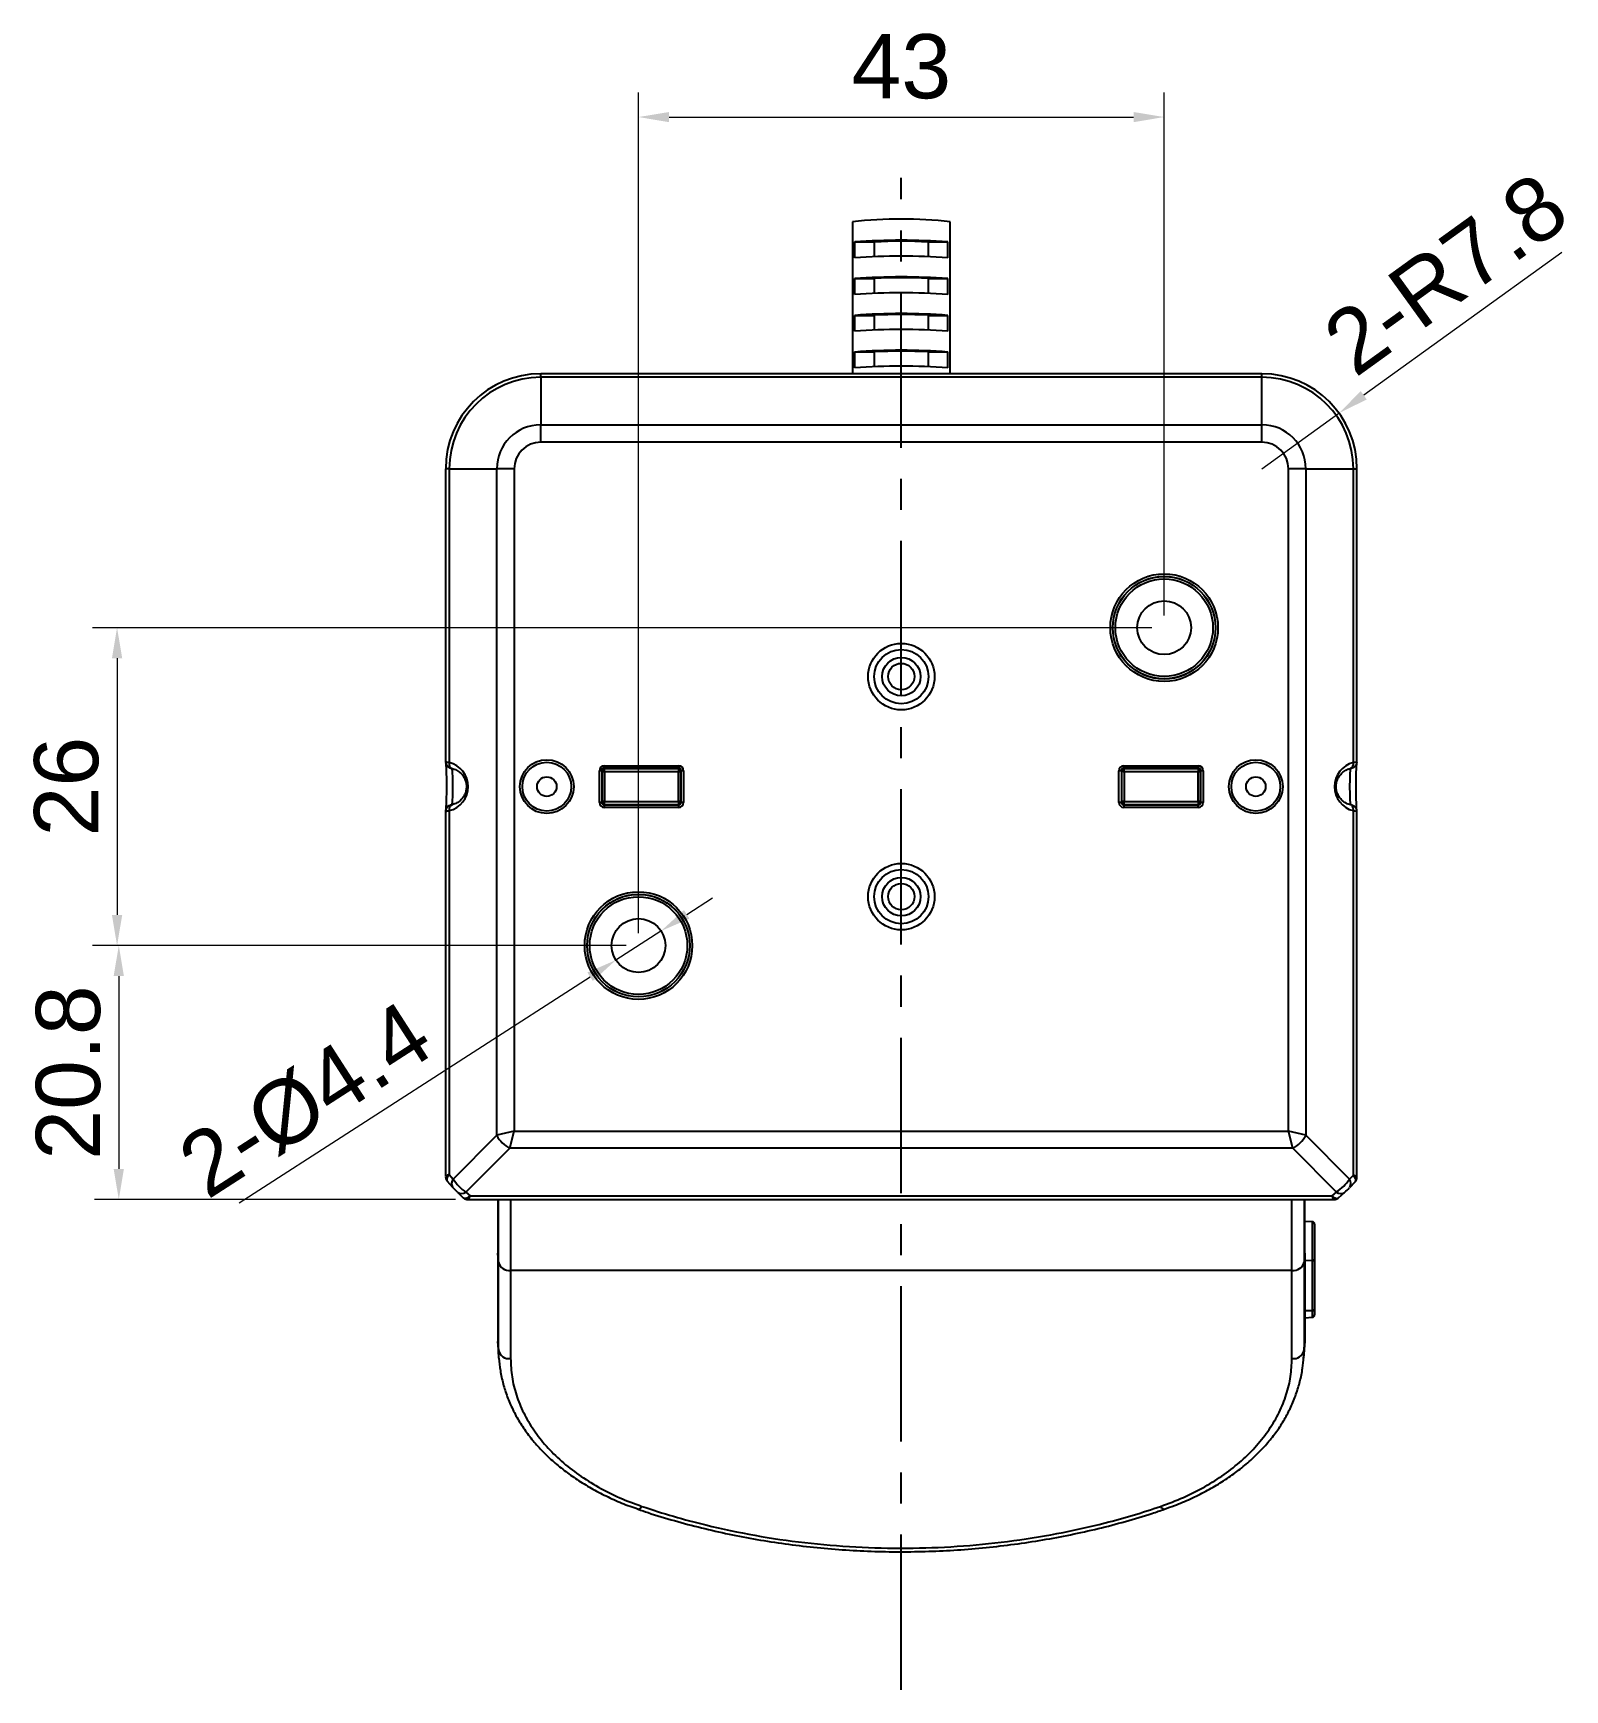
# Model space of a CAD drawing. Header units: millimetres. Extents: x -297 to 297, y -210 to 210.
# Drawn here: x -69.7 to 55.6, y -95.2 to 40.3 of the extents above; entities that cross this region are included whole.
import ezdxf

# ---------------------------------------------------------------- set-up
doc = ezdxf.new("R2010")
doc.units = ezdxf.units.MM
doc.linetypes.add('CENTERX2', pattern=[20.32, 12.7, -2.54, 2.54, -2.54])
doc.layers.get('0').update_dxf_attribs({"lineweight": 20})
doc.layers.add('AM_5', color=3, linetype='Continuous', lineweight=25)
doc.styles.add('标准', font='')
doc.styles.get('标准').set_extended_font_data('arial')

msp = doc.modelspace()

# ---------------------------------------------------------------- hatches: boundary and pattern name
at = {"layer": 'AM_5'}
for points in [[(-17.64, 33.83), (-17.64, 33), (-20.14, 33.42)], [(20.36, 33.83), (20.36, 33), (22.86, 33.42)], [(38.94, 11), (39.43, 10.32), (37.16, 9.2)], [(-63.21, -10.85), (-62.37, -10.85), (-62.79, -8.35)], [(-63.21, -31.85), (-62.37, -31.85), (-62.79, -34.35)], [(-16.42, -31.45), (-15.97, -32.15), (-18.3, -33.16)], [(-63.07, -36.85), (-62.23, -36.85), (-62.65, -34.35)], [(-24.32, -36.55), (-23.87, -37.25), (-21.99, -35.54)], [(-63.07, -52.62), (-62.23, -52.62), (-62.65, -55.12)]]:
    msp.add_hatch(color=7, dxfattribs=at).paths.add_polyline_path(points, flags=0)

# ---------------------------------------------------------------- linework, layer by layer
at = {"color": 7, "linetype": 'CENTERX2', "lineweight": 25}
msp.add_line((1.36, -95.23), (1.36, 28.46), dxfattribs=at)
at = {"color": 7, "linetype": 'Continuous', "lineweight": 25}
for p, q in [((-2.64, 24.84), (-2.64, 12.42)), ((5.36, 12.42), (5.36, 24.84)), ((-2.46, 23.2), (-2.46, 21.9)), ((-2.46, 23.2), (-0.84, 23.2)), ((-0.84, 21.99), (-0.84, 23.2)), ((3.55, 23.2), (5.17, 23.2)), ((3.55, 23.2), (3.55, 21.99)), ((5.17, 21.9), (5.17, 23.2)), ((-2.46, 20.2), (-2.46, 18.9)), ((-2.46, 20.2), (-0.84, 20.2)), ((-0.84, 19), (-0.84, 20.2)), ((3.55, 20.2), (5.17, 20.2)), ((3.55, 20.2), (3.55, 19)), ((5.17, 18.9), (5.17, 20.2)), ((-2.46, 17.2), (-2.46, 15.9)), ((-2.46, 17.2), (-0.84, 17.2)), ((-0.84, 16), (-0.84, 17.2)), ((3.55, 17.2), (5.17, 17.2)), ((3.55, 17.2), (3.55, 16)), ((5.17, 15.9), (5.17, 17.2)), ((-2.46, 14.21), (-2.46, 12.91)), ((-2.46, 14.21), (-0.84, 14.21)), ((-0.84, 13), (-0.84, 14.21)), ((3.55, 14.21), (5.17, 14.21)), ((3.55, 14.21), (3.55, 13)), ((5.17, 12.91), (5.17, 14.21)), ((30.86, 12.42), (-28.14, 12.42)), ((-28.14, 12.13), (-28.14, 12.42)), ((30.86, 12.13), (30.86, 12.42)), ((-28.14, 12.13), (-28.14, 8.24)), ((30.86, 12.13), (-28.14, 12.13)), ((30.86, 8.24), (30.86, 12.13)), ((-28.14, 6.82), (-28.14, 8.24)), ((-28.14, 8.24), (30.86, 8.24)), ((30.86, 6.82), (30.86, 8.24)), ((30.86, 6.82), (-28.14, 6.82)), ((-35.92, 4.65), (-35.92, -19.33)), ((-35.62, 4.65), (-35.92, 4.65)), ((-35.62, 4.65), (-35.62, -19.38)), ((-35.62, 4.65), (-31.73, 4.65)), ((-31.73, -49.87), (-31.73, 4.65)), ((-30.32, 4.65), (-31.73, 4.65)), ((-30.32, 4.65), (-30.32, -49.52)), ((33.03, -49.52), (33.03, 4.65)), ((34.44, 4.65), (33.03, 4.65)), ((34.44, 4.65), (34.44, -49.87)), ((34.44, 4.65), (38.34, 4.65)), ((38.34, -19.38), (38.34, 4.65)), ((38.34, 4.65), (38.63, 4.65)), ((38.63, -19.33), (38.63, 4.65)), ((-35.62, -19.38), (-35.63, -19.48)), ((-35.63, -19.48), (-35.62, -19.59)), ((-35.62, -19.59), (-35.59, -19.68)), ((-35.59, -19.68), (-35.54, -19.75)), ((-35.54, -19.75), (-35.49, -19.81)), ((-35.49, -19.81), (-35.42, -19.85)), ((-35.42, -19.85), (-35.39, -19.86)), ((-35.39, -19.86), (-35.38, -19.87)), ((-23.34, -22.65), (-23.34, -20.05)), ((-23.14, -20.05), (-23.34, -20.05)), ((-23.14, -20.05), (-23.14, -22.65)), ((-23.12, -20.07), (-23.14, -20.05)), ((-23.12, -20.08), (-23.12, -20.07)), ((-23.11, -20.09), (-23.12, -20.08)), ((-23.09, -20.1), (-23.11, -20.09)), ((-23.06, -20.11), (-23.09, -20.1)), ((-23.03, -20.12), (-23.06, -20.11)), ((-23, -20.13), (-23.03, -20.12)), ((-22.96, -20.13), (-23, -20.13)), ((-22.92, -20.13), (-22.96, -20.13)), ((-22.94, -19.65), (-16.85, -19.65)), ((-22.94, -19.85), (-22.94, -19.65)), ((-16.85, -19.85), (-22.94, -19.85)), ((-22.94, -19.85), (-22.92, -19.87)), ((-22.92, -19.87), (-16.87, -19.87)), ((-22.92, -20.13), (-22.92, -19.87)), ((-16.87, -20.13), (-22.92, -20.13)), ((-16.87, -19.87), (-16.85, -19.85)), ((-16.87, -19.87), (-16.87, -20.13)), ((-16.83, -20.13), (-16.87, -20.13)), ((-16.85, -19.65), (-16.85, -19.85)), ((-16.79, -20.13), (-16.83, -20.13)), ((-16.76, -20.12), (-16.79, -20.13)), ((-16.73, -20.11), (-16.76, -20.12)), ((-16.7, -20.1), (-16.73, -20.11)), ((-16.68, -20.09), (-16.7, -20.1)), ((-16.67, -20.08), (-16.68, -20.09)), ((-16.65, -20.05), (-16.67, -20.07)), ((-16.67, -20.07), (-16.67, -20.08)), ((-16.65, -22.65), (-16.65, -20.05)), ((-16.45, -20.05), (-16.65, -20.05)), ((-16.45, -20.05), (-16.45, -22.65)), ((19.16, -22.65), (19.16, -20.05)), ((19.36, -20.05), (19.16, -20.05)), ((19.36, -20.05), (19.36, -22.65)), ((19.38, -20.07), (19.36, -20.05)), ((19.38, -20.08), (19.38, -20.07)), ((19.39, -20.09), (19.38, -20.08)), ((19.41, -20.1), (19.39, -20.09)), ((19.44, -20.11), (19.41, -20.1)), ((19.47, -20.12), (19.44, -20.11)), ((19.5, -20.13), (19.47, -20.12)), ((19.54, -20.13), (19.5, -20.13)), ((19.58, -20.13), (19.54, -20.13)), ((19.56, -19.65), (25.65, -19.65)), ((19.56, -19.85), (19.56, -19.65)), ((25.65, -19.85), (19.56, -19.85)), ((19.56, -19.85), (19.58, -19.87)), ((19.58, -19.87), (25.63, -19.87)), ((19.58, -20.13), (19.58, -19.87)), ((25.63, -20.13), (19.58, -20.13)), ((25.63, -19.87), (25.65, -19.85)), ((25.63, -19.87), (25.63, -20.13)), ((25.67, -20.13), (25.63, -20.13)), ((25.65, -19.65), (25.65, -19.85)), ((25.71, -20.13), (25.67, -20.13)), ((25.74, -20.12), (25.71, -20.13)), ((25.77, -20.11), (25.74, -20.12)), ((25.8, -20.1), (25.77, -20.11)), ((25.82, -20.09), (25.8, -20.1)), ((25.83, -20.08), (25.82, -20.09)), ((25.85, -20.05), (25.83, -20.07)), ((25.83, -20.07), (25.83, -20.08)), ((25.85, -22.65), (25.85, -20.05)), ((26.05, -20.05), (25.85, -20.05)), ((26.05, -20.05), (26.05, -22.65)), ((-23.14, -22.65), (-23.34, -22.65)), ((-23.14, -22.65), (-23.12, -22.63)), ((-23.11, -22.6), (-23.12, -22.61)), ((-23.12, -22.61), (-23.12, -22.63)), ((-23.09, -22.59), (-23.11, -22.6)), ((-23.06, -22.58), (-23.09, -22.59)), ((-23.03, -22.58), (-23.06, -22.58)), ((-23, -22.57), (-23.03, -22.58)), ((-22.96, -22.57), (-23, -22.57)), ((-22.92, -22.57), (-22.96, -22.57)), ((-22.92, -22.83), (-22.94, -22.85)), ((-22.94, -22.85), (-16.85, -22.85)), ((-22.94, -22.85), (-22.94, -23.05)), ((-22.92, -22.57), (-16.87, -22.57)), ((-22.92, -22.83), (-22.92, -22.57)), ((-16.87, -22.83), (-22.92, -22.83)), ((-16.83, -22.57), (-16.87, -22.57)), ((-16.87, -22.57), (-16.87, -22.83)), ((-16.85, -22.85), (-16.87, -22.83)), ((-16.85, -23.05), (-16.85, -22.85)), ((-16.79, -22.57), (-16.83, -22.57)), ((-16.76, -22.58), (-16.79, -22.57)), ((-16.73, -22.58), (-16.76, -22.58)), ((-16.7, -22.59), (-16.73, -22.58)), ((-16.68, -22.6), (-16.7, -22.59)), ((-16.67, -22.61), (-16.68, -22.6)), ((-16.67, -22.63), (-16.67, -22.61)), ((-16.67, -22.63), (-16.65, -22.65)), ((-16.45, -22.65), (-16.65, -22.65)), ((19.36, -22.65), (19.16, -22.65)), ((19.36, -22.65), (19.38, -22.63)), ((19.39, -22.6), (19.38, -22.61)), ((19.38, -22.61), (19.38, -22.63)), ((19.41, -22.59), (19.39, -22.6)), ((19.44, -22.58), (19.41, -22.59)), ((19.47, -22.58), (19.44, -22.58)), ((19.5, -22.57), (19.47, -22.58)), ((19.54, -22.57), (19.5, -22.57)), ((19.58, -22.57), (19.54, -22.57)), ((19.58, -22.83), (19.56, -22.85)), ((19.56, -22.85), (19.56, -23.05)), ((19.56, -22.85), (25.65, -22.85)), ((19.58, -22.57), (25.63, -22.57)), ((19.58, -22.83), (19.58, -22.57)), ((25.63, -22.83), (19.58, -22.83)), ((25.67, -22.57), (25.63, -22.57)), ((25.63, -22.57), (25.63, -22.83)), ((25.65, -22.85), (25.63, -22.83)), ((25.65, -23.05), (25.65, -22.85)), ((25.71, -22.57), (25.67, -22.57)), ((25.74, -22.58), (25.71, -22.57)), ((25.77, -22.58), (25.74, -22.58)), ((25.8, -22.59), (25.77, -22.58)), ((25.82, -22.6), (25.8, -22.59)), ((25.83, -22.61), (25.82, -22.6)), ((25.83, -22.63), (25.83, -22.61)), ((25.83, -22.63), (25.85, -22.65)), ((26.05, -22.65), (25.85, -22.65)), ((38.1, -22.83), (38.09, -22.83)), ((38.13, -22.84), (38.1, -22.83)), ((38.2, -22.88), (38.13, -22.84)), ((38.26, -22.94), (38.2, -22.88)), ((38.3, -23.02), (38.26, -22.94)), ((38.33, -23.11), (38.3, -23.02)), ((-35.92, -23.37), (-35.92, -53.25)), ((-35.62, -23.32), (-35.62, -53.08)), ((-16.85, -23.05), (-22.94, -23.05)), ((25.65, -23.05), (19.56, -23.05)), ((38.34, -23.21), (38.33, -23.11)), ((38.34, -23.32), (38.34, -23.21)), ((38.34, -53.13), (38.34, -23.32)), ((38.63, -53.3), (38.63, -23.37)), ((-35.3, -53.45), (-31.73, -49.87)), ((-30.32, -49.52), (-31.73, -49.87)), ((-30.67, -50.93), (-30.32, -49.52)), ((-30.32, -49.52), (33.03, -49.52)), ((33.38, -50.93), (33.03, -49.52)), ((34.44, -49.87), (33.03, -49.52)), ((34.44, -49.87), (38.02, -53.45)), ((-30.67, -50.93), (-34.25, -54.51)), ((33.38, -50.93), (-30.67, -50.93)), ((36.95, -54.51), (33.38, -50.93)), ((-35.79, -53.61), (-35.34, -54.11)), ((-35.62, -53.08), (-35.3, -53.45)), ((-35.34, -54.11), (-35.32, -54.14)), ((38.04, -54.15), (38.01, -54.17)), ((38.02, -53.45), (38.34, -53.13)), ((38.04, -54.15), (38.48, -53.68)), ((-34.94, -54.53), (-34.97, -54.5)), ((-34.94, -54.53), (-34.47, -54.98)), ((-34.25, -54.51), (-33.92, -54.83)), ((-34.1, -55.12), (36.76, -55.12)), ((-33.92, -54.83), (36.59, -54.83)), ((-31.64, -55.12), (-31.64, -59.51)), ((-31.6, -60.24), (-31.6, -55.12)), ((-30.6, -55.12), (-30.6, -60.92)), ((33.31, -60.92), (33.31, -55.12)), ((34.31, -55.12), (34.31, -60.24)), ((34.36, -59.51), (34.36, -55.12)), ((36.59, -54.83), (36.95, -54.51)), ((37.12, -54.99), (37.62, -54.55)), ((37.62, -54.55), (37.64, -54.52)), ((34.98, -56.94), (34.36, -56.91)), ((34.98, -60.12), (34.98, -56.94)), ((35.17, -57.14), (35.17, -59.97)), ((-31.6, -60.24), (-31.64, -59.51)), ((-31.64, -59.51), (-31.64, -66.74)), ((34.36, -59.51), (34.31, -60.24)), ((34.36, -59.51), (34.36, -66.74)), ((-31.6, -67.46), (-31.6, -60.24)), ((33.31, -60.92), (-30.6, -60.92)), ((-30.6, -60.92), (-30.6, -68.13)), ((33.31, -68.13), (33.31, -60.92)), ((34.31, -60.24), (34.31, -67.46)), ((34.98, -60.12), (34.36, -60.13)), ((34.98, -64.22), (34.98, -60.12)), ((35.17, -59.97), (35.17, -64.08)), ((34.98, -64.22), (34.36, -64.24)), ((34.36, -64.79), (34.98, -64.76)), ((34.98, -64.76), (34.98, -64.22)), ((35.17, -64.08), (35.17, -64.56)), ((-31.6, -67.37), (-31.64, -66.74)), ((-31.55, -68.09), (-31.6, -67.46)), ((34.31, -67.46), (34.27, -68.03)), ((34.29, -68.09), (34.34, -67.37)), ((34.36, -66.74), (34.31, -67.37)), ((34.27, -68.03), (34.26, -68.09)), ((-20.16, -80.47), (-20.17, -80.47)), ((-20.09, -80.46), (-20.16, -80.47)), ((-20.02, -80.41), (-20.09, -80.46)), ((-19.94, -80.33), (-20.02, -80.41)), ((-19.86, -80.22), (-19.94, -80.33)), ((22.57, -80.22), (22.65, -80.33)), ((22.65, -80.33), (22.73, -80.41)), ((22.73, -80.41), (22.81, -80.46)), ((22.81, -80.46), (22.87, -80.47)), ((22.87, -80.47), (22.89, -80.46))]:
    msp.add_line(p, q, dxfattribs=at)
for centre, radius in [((22.86, -8.35), 4.4), ((22.86, -8.35), 4.2), ((22.86, -8.35), 4.19), ((22.86, -8.35), 3.99), ((22.86, -8.35), 2.2), ((1.36, -12.35), 2.72), ((1.36, -12.35), 2.22), ((1.36, -12.35), 1.57), ((1.36, -12.35), 1.08), ((-27.64, -21.35), 2.2), ((-27.64, -21.35), 2), ((30.36, -21.35), 2.2), ((30.36, -21.35), 2), ((-27.64, -21.35), 0.8), ((30.36, -21.35), 0.8), ((1.36, -30.35), 2.72), ((1.36, -30.35), 2.22), ((1.36, -30.35), 1.57), ((1.36, -30.35), 1.08), ((-20.14, -34.35), 4.4), ((-20.14, -34.35), 4.2), ((-20.14, -34.35), 4.19), ((-20.14, -34.35), 3.99), ((-20.14, -34.35), 2.2)]:
    msp.add_circle(centre, radius, dxfattribs=at)
for centre, radius, start, end in [((1.36, -9.4), 34.48, 83.3372, 96.6628), ((1.36, -28.7), 52.04, 85.7953, 94.2047), ((1.36, -15.85), 39.11, 86.785, 93.215), ((1.36, -30), 52.04, 85.7953, 94.2047), ((1.36, -31.7), 52.04, 85.7953, 94.2047), ((1.36, -33), 52.04, 85.7953, 94.2047), ((1.36, -18.84), 39.11, 86.785, 93.215), ((1.36, -34.7), 52.04, 85.7953, 94.2047), ((1.36, -21.84), 39.11, 86.785, 93.215), ((1.36, -36), 52.04, 85.7953, 94.2047), ((1.36, -37.7), 52.04, 85.7953, 94.2047), ((1.36, -24.84), 39.11, 86.785, 93.215), ((-28.14, 4.65), 7.77, 90, 180), ((1.36, -39), 52.04, 85.7953, 94.2047), ((30.86, 4.65), 7.77, 0, 90), ((-28.14, 4.65), 7.48, 90, 180), ((30.86, 4.65), 7.48, 0, 90), ((-28.14, 4.65), 3.59, 90, 180), ((30.86, 4.65), 3.59, 0, 90), ((-28.14, 4.65), 2.17, 90, 180), ((30.86, 4.65), 2.17, 0, 90), ((-36.09, -21.35), 2.02, 283.3262, 76.6738), ((-22.92, -20.07), 0.2, 90.0204, 179.9796), ((-16.87, -20.07), 0.2, 0.0204, 89.9796), ((19.58, -20.07), 0.2, 90.0204, 179.9796), ((25.63, -20.07), 0.2, 0.0204, 89.9796), ((38.8, -21.35), 2.02, 103.3262, 256.6738), ((37.92, -19.48), 0.424, 294.6996, 13.7041), ((-35.21, -23.22), 0.424, 114.6996, 193.7041), ((-22.92, -22.63), 0.2, 180.0204, 269.9796), ((-16.87, -22.63), 0.2, 270.0204, 359.9796), ((19.58, -22.63), 0.2, 180.0204, 269.9796), ((25.63, -22.63), 0.2, 270.0204, 359.9796), ((-29.54, -48.75), 2.46, 207.2738, 242.7262), ((32.25, -48.75), 2.46, 297.2738, 332.7262), ((-35.46, -53.27), 0.455, 179.2652, 218.2631), ((-34.85, -53.81), 0.576, 141.2083, 211.4711), ((37.54, -53.81), 0.598, 325.8895, 36.6294), ((38.18, -53.32), 0.452, 319.9775, 0.7478), ((-34.61, -54.04), 0.598, 235.8895, 306.6294), ((-34.11, -54.67), 0.452, 229.9775, 270.7478), ((36.77, -54.67), 0.455, 269.2652, 308.2631), ((37.31, -54.06), 0.576, 231.2083, 301.4711), ((34.97, -57.14), 0.2, 0, 87.5), ((-30.72, -60.02), 0.91, 194.3784, 277.4329), ((33.43, -60.02), 0.91, 262.5671, 345.6216), ((35, -59.94), 0.176, 263.832, 349.0711), ((35, -64.04), 0.176, 263.832, 349.0711), ((34.97, -64.56), 0.2, 272.5, 0), ((-30.72, -67.23), 0.91, 194.3784, 277.4329), ((33.43, -67.23), 0.91, 262.5671, 345.6216)]:
    msp.add_arc(centre, radius, start, end, dxfattribs=at)
for centre, major_axis, ratio, start_param, end_param in [((-35.91, -21.35), (0, 2.02), 0.043661, 3.268597, 5.918154), ((-35.41, -21.35), (0, 1.52), 0.057976, 3.141593, 6.283185), ((-22.94, -20.05), (-0.283, 0.283), 0.999695, 5.497939, 7.068431), ((-22.94, -20.05), (-0.142, 0.142), 0.999087, 5.497939, 7.068431), ((-23.05, -21.35), (0, 4.23), 0.017455, 1.263559, 1.878034), ((-22.85, -21.35), (0, 4.03), 0.018322, 1.263559, 1.878034), ((-16.94, -21.35), (0, 4.03), 0.018322, 4.405152, 5.019626), ((-16.85, -20.05), (0.283, 0.283), 0.999695, 5.497939, 7.068431), ((-16.85, -20.05), (0.142, 0.142), 0.999087, 5.497939, 7.068431), ((-16.74, -21.35), (0, 4.23), 0.017455, 4.405152, 5.019626), ((19.56, -20.05), (0.283, -0.283), 0.999695, 2.356347, 3.926839), ((19.56, -20.05), (-0.142, 0.142), 0.999087, 5.497939, 7.068431), ((19.45, -21.35), (0, 4.23), 0.017455, 1.263559, 1.878034), ((19.65, -21.35), (0, 4.03), 0.018322, 1.263559, 1.878034), ((25.56, -21.35), (0, 4.03), 0.018322, 4.405152, 5.019626), ((25.65, -20.05), (-0.283, -0.283), 0.999695, 2.356347, 3.926839), ((25.65, -20.05), (0.142, 0.142), 0.999087, 5.497939, 7.068431), ((25.76, -21.35), (0, 4.23), 0.017455, 4.405152, 5.019626), ((38.12, -21.35), (0, 1.52), 0.057976, 0, 3.141593), ((38.62, -21.35), (0, 2.02), 0.043661, 0.127005, 2.776562), ((-22.94, -22.65), (0.283, 0.283), 0.999695, 2.356347, 3.926839), ((-22.94, -22.65), (0.142, 0.142), 0.999087, 2.356347, 3.926839), ((-16.85, -22.65), (-0.283, 0.283), 0.999695, 2.356347, 3.926839), ((-16.85, -22.65), (-0.142, 0.142), 0.999087, 2.356347, 3.926839), ((19.56, -22.65), (-0.283, -0.283), 0.999695, 5.497939, 7.068431), ((19.56, -22.65), (0.142, 0.142), 0.999087, 2.356347, 3.926839), ((25.65, -22.65), (0.283, -0.283), 0.999695, 5.497939, 7.068431), ((25.65, -22.65), (-0.142, 0.142), 0.999087, 2.356347, 3.926839), ((-34.92, -53.08), (1, 0.175), 0.164968, 2.327372, 3.156404), ((-34.92, -53.08), (0.885, 0.502), 0.430509, 2.21959, 3.048621), ((-35.4, -52.54), (0.36, 1.09), 0.238189, 2.819646, 3.002872), ((-35.12, -54.3), (-0.346, 0.361), 0.07243, 1.04866, 2.095858), ((-34.4, -53.6), (-1.05, 1.07), 0.409031, 1.050487, 2.097685), ((37.11, -53.6), (1.07, 1.05), 0.409031, 4.19208, 5.239277), ((37.8, -54.33), (0.361, 0.346), 0.07243, 4.190253, 5.237451), ((37.63, -53.13), (0.873, -0.527), 0.444972, 0.106062, 0.935093), ((37.63, -53.13), (0.999, -0.184), 0.172736, 6.271339, 7.10037), ((38.11, -52.62), (-0.34, 1.07), 0.252402, 3.203191, 3.278175), ((38.11, -52.62), (-0.34, 1.07), 0.252402, 3.278175, 3.483882), ((-33.42, -54.6), (1.07, 0.34), 0.252402, 3.203191, 3.278175), ((-33.42, -54.6), (1.07, 0.34), 0.252402, 3.278175, 3.483882), ((-33.92, -54.12), (0.527, 0.873), 0.444972, 3.247655, 4.076686), ((-33.92, -54.12), (0.184, 0.999), 0.172736, 3.129746, 3.958778), ((36.59, -54.12), (-0.502, 0.885), 0.430509, 2.21959, 3.048621), ((36.59, -54.12), (-0.175, 1), 0.164968, 2.327372, 3.156404), ((36.05, -54.6), (1.09, -0.36), 0.238189, 5.961239, 6.144465)]:
    msp.add_ellipse(centre, major_axis=major_axis, ratio=ratio, start_param=start_param, end_param=end_param, dxfattribs=at)
for points in [[(-35.62, -19.38), (-35.82, -19.36), (-35.93, -19.33), (-35.92, -19.33)], [(38.63, -19.33), (38.64, -19.33), (38.53, -19.36), (38.34, -19.38)], [(-35.92, -23.37), (-35.93, -23.37), (-35.82, -23.34), (-35.62, -23.32)], [(38.34, -23.32), (38.53, -23.34), (38.64, -23.37), (38.63, -23.37)]]:
    msp.add_open_spline(points, degree=3, dxfattribs=at)
for points, knots in [([(-35.91, -19.33), (-35.91, -19.35), (-35.92, -19.41), (-35.88, -19.52), (-35.82, -19.63), (-35.74, -19.71), (-35.67, -19.76), (-35.61, -19.79), (-35.53, -19.82), (-35.47, -19.85), (-35.39, -19.86), (-35.38, -19.86)], [0, 0, 0, 0, 42.5324, 158.258315, 255.011691, 337.962696, 407.989553, 465.401438, 528.561657, 689.253912, 725.939915, 725.939915, 725.939915, 725.939915]), ([(-35.39, -19.86), (-35.33, -19.88), (-35.14, -19.93), (-34.87, -20.07), (-34.6, -20.31), (-34.41, -20.58), (-34.27, -20.88), (-34.21, -21.21), (-34.21, -21.55), (-34.29, -21.87), (-34.44, -22.17), (-34.65, -22.44), (-34.92, -22.66), (-35.18, -22.78), (-35.34, -22.82), (-35.39, -22.83)], [0, 0, 0, 0, 58.177256, 178.269724, 272.518479, 352.424641, 420.585746, 486.67478, 548.682202, 613.481649, 685.070855, 768.266697, 865.925402, 978.292523, 1022.74827, 1022.74827, 1022.74827, 1022.74827]), ([(38.1, -22.83), (38.04, -22.82), (37.86, -22.77), (37.58, -22.62), (37.31, -22.38), (37.12, -22.12), (36.98, -21.81), (36.92, -21.49), (36.93, -21.15), (37, -20.82), (37.15, -20.53), (37.36, -20.26), (37.64, -20.04), (37.89, -19.92), (38.05, -19.88), (38.1, -19.86)], [0, 0, 0, 0, 94.353977, 289.124285, 441.980323, 571.575026, 682.121171, 789.306757, 889.872635, 994.966722, 1111.072685, 1246.00271, 1404.389129, 1586.630188, 1658.730126, 1658.730126, 1658.730126, 1658.730126]), ([(38.09, -19.86), (38.11, -19.86), (38.21, -19.84), (38.28, -19.81), (38.41, -19.75), (38.5, -19.67), (38.58, -19.56), (38.63, -19.43), (38.62, -19.35), (38.62, -19.33)], [0, 0, 0, 0, 65.124549, 340.320186, 432.864488, 538.985652, 685.412153, 847.056292, 922.463218, 922.463218, 922.463218, 922.463218]), ([(-35.38, -22.83), (-35.4, -22.84), (-35.5, -22.86), (-35.57, -22.88), (-35.7, -22.95), (-35.79, -23.02), (-35.87, -23.14), (-35.92, -23.26), (-35.91, -23.34), (-35.91, -23.37)], [0, 0, 0, 0, 40.96468, 214.068394, 272.280662, 339.033057, 431.138336, 532.815823, 580.24833, 580.24833, 580.24833, 580.24833]), ([(38.62, -23.37), (38.62, -23.35), (38.63, -23.28), (38.59, -23.18), (38.53, -23.06), (38.46, -22.99), (38.38, -22.94), (38.32, -22.91), (38.25, -22.87), (38.18, -22.85), (38.11, -22.84), (38.09, -22.83)], [0, 0, 0, 0, 71.921543, 267.612035, 431.220297, 571.488992, 689.90318, 786.98567, 893.788493, 1165.516278, 1227.551665, 1227.551665, 1227.551665, 1227.551665]), ([(-35.91, -53.33), (-35.91, -53.34), (-35.9, -53.37), (-35.89, -53.45), (-35.84, -53.55), (-35.78, -53.61), (-35.74, -53.65)], [0, 0, 0, 0, 68.577917, 175.846324, 314.820073, 521.759588, 521.759588, 521.759588, 521.759588]), ([(38.49, -53.67), (38.49, -53.67), (38.52, -53.64), (38.56, -53.57), (38.6, -53.49), (38.62, -53.42), (38.62, -53.39), (38.62, -53.38)], [0, 0, 0, 0, 63.478092, 386.048498, 657.457157, 872.980365, 1050.209064, 1050.209064, 1050.209064, 1050.209064]), ([(-34.47, -54.98), (-34.46, -54.98), (-34.43, -55.02), (-34.37, -55.06), (-34.29, -55.09), (-34.22, -55.11), (-34.19, -55.11), (-34.17, -55.12)], [0, 0, 0, 0, 38.549362, 234.441884, 399.264588, 530.148835, 637.777359, 637.777359, 637.777359, 637.777359]), ([(36.83, -55.12), (36.85, -55.11), (36.88, -55.11), (36.95, -55.09), (37.06, -55.04), (37.12, -54.98), (37.16, -54.94)], [0, 0, 0, 0, 116.400822, 298.472999, 534.360283, 885.609351, 885.609351, 885.609351, 885.609351]), ([(-31.64, -66.74), (-31.63, -66.91), (-31.62, -67.15), (-31.6, -67.39), (-31.6, -67.46)], [0, 0, 0, 0, 266.575891, 363.277292, 363.277292, 363.277292, 363.277292]), ([(-31.62, -67.37), (-31.62, -67.42), (-31.61, -67.66), (-31.59, -67.9), (-31.58, -68.09)], [0, 0, 0, 0, 82.284155, 365.376845, 365.376845, 365.376845, 365.376845]), ([(34.31, -67.46), (34.31, -67.39), (34.33, -67.15), (34.34, -66.91), (34.36, -66.74)], [0, 0, 0, 0, 148.248662, 557.196368, 557.196368, 557.196368, 557.196368]), ([(-31.55, -68.09), (-31.52, -68.43), (-31.46, -69.14), (-31.22, -70.2), (-30.89, -71.26), (-30.44, -72.3), (-29.89, -73.31), (-29.23, -74.28), (-28.49, -75.2), (-27.65, -76.07), (-26.72, -76.9), (-25.7, -77.67), (-24.6, -78.4), (-23.42, -79.07), (-22.16, -79.68), (-21.07, -80.14), (-20.39, -80.36), (-20.16, -80.44)], [0, 0, 0, 0, 160.506605, 331.572692, 503.003465, 674.480717, 845.646033, 1016.218262, 1185.970321, 1354.412123, 1522.838259, 1693.718098, 1866.525127, 2040.851226, 2216.224337, 2392.139609, 2477.990712, 2477.990712, 2477.990712, 2477.990712]), ([(-30.6, -68.13), (-30.58, -68.64), (-30.53, -69.64), (-30.16, -71.13), (-29.57, -72.59), (-28.74, -73.98), (-27.71, -75.31), (-26.47, -76.54), (-25.04, -77.66), (-23.44, -78.66), (-21.72, -79.54), (-20.47, -80), (-19.86, -80.22)], [0, 0, 0, 0, 169.601009, 339.742658, 509.342921, 678.947393, 849.093432, 1018.697829, 1188.182135, 1358.206833, 1527.691712, 1693.070878, 1693.070878, 1693.070878, 1693.070878]), ([(22.57, -80.22), (23.2, -79.99), (24.46, -79.52), (26.2, -78.64), (27.8, -77.63), (29.22, -76.5), (30.45, -75.27), (31.49, -73.94), (32.3, -72.54), (32.88, -71.09), (33.25, -69.61), (33.29, -68.62), (33.31, -68.13)], [0, 0, 0, 0, 238.274226, 477.30801, 715.581201, 953.86066, 1192.900997, 1431.180242, 1669.279633, 1908.138291, 2146.238443, 2377.982459, 2377.982459, 2377.982459, 2377.982459]), ([(22.88, -80.44), (23.15, -80.35), (23.89, -80.1), (25.02, -79.61), (26.27, -79), (27.45, -78.32), (28.56, -77.57), (29.59, -76.77), (30.52, -75.92), (31.35, -75.02), (32.08, -74.09), (32.71, -73.12), (33.23, -72.11), (33.66, -71.07), (33.98, -70), (34.19, -68.99), (34.24, -68.32), (34.26, -68.03)], [0, 0, 0, 0, 148.052919, 392.968488, 638.720119, 884.619566, 1129.912145, 1373.988185, 1616.303055, 1856.39083, 2092.921482, 2328.789708, 2566.59654, 2805.954299, 3046.388275, 3287.369843, 3482.608492, 3482.608492, 3482.608492, 3482.608492]), ([(-20.17, -80.45), (-19.9, -80.55), (-18.93, -80.89), (-17.2, -81.4), (-14.99, -81.99), (-12.74, -82.5), (-10.46, -82.94), (-8.15, -83.3), (-5.82, -83.58), (-3.47, -83.78), (-1.11, -83.91), (1.25, -83.95), (3.6, -83.91), (5.95, -83.8), (8.29, -83.6), (10.62, -83.33), (12.93, -82.98), (15.21, -82.55), (17.47, -82.05), (19.69, -81.47), (21.5, -80.93), (22.55, -80.57), (22.89, -80.45)], [0, 0, 0, 0, 84.521848, 304.863774, 525.443251, 746.22706, 967.174927, 1188.237755, 1409.362134, 1630.509441, 1851.649628, 2072.764626, 2293.292219, 2513.186696, 2733.386385, 2953.879712, 3174.632778, 3395.601577, 3616.735543, 3837.972529, 4059.25138, 4165.784348, 4165.784348, 4165.784348, 4165.784348]), ([(-19.86, -80.22), (-19, -80.5), (-17.29, -81.06), (-14.21, -81.87), (-10.63, -82.63), (-6.54, -83.23), (-2.38, -83.58), (1.79, -83.68), (5.94, -83.53), (10.05, -83.13), (14.1, -82.49), (17.52, -81.73), (20.34, -80.96), (21.83, -80.47), (22.57, -80.22)], [0, 0, 0, 0, 164.655304, 329.309551, 572.001163, 815.570705, 1059.112295, 1301.765653, 1542.322571, 1783.739577, 2025.169068, 2265.743071, 2409.06446, 2552.387271, 2552.387271, 2552.387271, 2552.387271])]:
    msp.add_open_spline(points, degree=3, knots=knots, dxfattribs=at)
at = {"layer": 'AM_5', "color": 7, "linetype": 'Continuous', "lineweight": 15}
for p, q in [((-20.14, -33.35), (-20.14, 35.42)), ((22.86, -7.35), (22.86, 35.42)), ((-17.64, 33.42), (20.36, 33.42)), ((55.39, 22.35), (39.19, 10.66)), ((30.86, 4.65), (37.16, 9.2)), ((21.86, -8.35), (-64.79, -8.35)), ((-62.79, -10.85), (-62.79, -31.85)), ((-16.19, -31.8), (-14.09, -30.45)), ((-18.3, -33.16), (-21.99, -35.54)), ((-21.14, -34.35), (-64.79, -34.35)), ((-21.14, -34.35), (-64.65, -34.35)), ((-62.65, -36.85), (-62.65, -52.62)), ((-52.79, -55.4), (-24.09, -36.9)), ((-35.1, -55.12), (-64.65, -55.12))]:
    msp.add_line(p, q, dxfattribs=at)

# ---------------------------------------------------------------- texts
at = {"layer": 'AM_5', "color": 7, "insert": (1.36, 37.54), "char_height": 5.25, "width": 15.4619, "attachment_point": 5, "style": '标准'}
msp.add_mtext('43', dxfattribs=at)
at = {"layer": 'AM_5', "color": 7, "char_height": 5.25, "attachment_point": 5, "style": '标准'}
for s, insert, width, rotation in [('2-R7.8', (45.89, 20.58), 42.9444, 35.809), ('26', (-66.92, -21.35), 15.2218, 90), ('20.8', (-66.77, -44.74), 27.4665, 90), ('2-%%C4.4', (-47.36, -46.99), 43.6966, 32.8153)]:
    msp.add_mtext(s, dxfattribs=dict(at, insert=insert, width=width, rotation=rotation))

doc.saveas('drawing.dxf')
